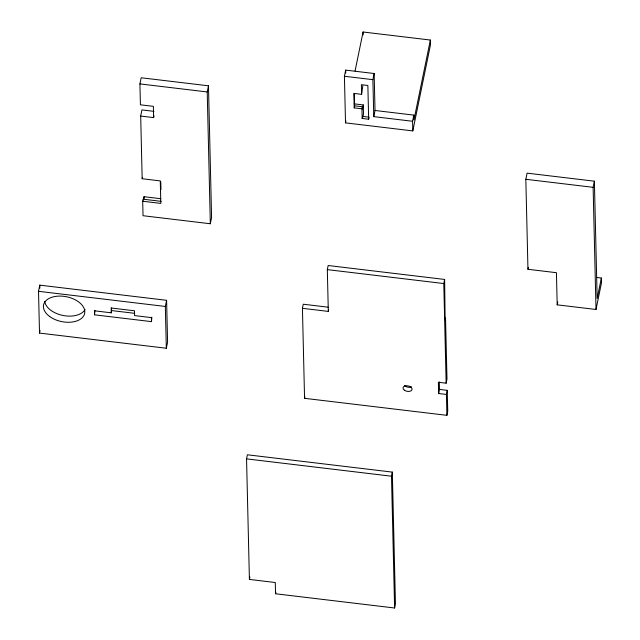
<?xml version="1.0" encoding="UTF-8"?>
<svg xmlns="http://www.w3.org/2000/svg" width="640" height="640" viewBox="0 0 640 640"><rect width="100%" height="100%" fill="white"/><g stroke="black" fill="none" stroke-linecap="round" stroke-linejoin="round"><path stroke-width="0.96" d="M38.52 291.304L39.784 285.152L166.6 300.312L167.592 342.096L166.328 348.248L39.512 333.088L38.52 291.304L165.336 306.456L166.328 348.248M39.512 333.088L40.048 330.456M153.96 111.352L141.944 109.912L140.688 116.056L153.624 117.608L153.36 106.352L140.416 104.808L139.92 83.912L141.184 77.768L208.472 85.808L211.592 217.608L210.328 223.752L143.04 215.712L142.696 201.24L143.12 199.192L161.232 201.36M151.864 317.176L151.504 321.632L94.568 314.824L94.928 310.368M94.568 314.824L94.472 310.808L111.296 312.816L111.648 307.88M153.624 117.608L153.984 115.848M142.696 201.24L160.816 203.408L160.28 180.904L142.168 178.744L142.448 177.376M143.328 199.984L144 196.704L160.76 198.704M210.328 223.752L207.216 91.952L208.472 85.808M165.336 306.456L166.6 300.312M246.552 458.88L247.4 454.784L392.328 472.104L395.448 603.904L394.608 608L275.552 593.768L275.288 582.52L249.408 579.424L246.552 458.88L391.488 476.208L394.608 608M344.416 76.264L345.68 70.112L374.144 73.52L375.024 110.48L373.76 116.632L412.584 121.272L412.808 130.912L345.52 122.872L344.416 76.264L372.888 79.664L373.76 116.632M439.304 381.912L439.488 389.416L447.248 390.344L447.744 411.24L446.904 415.336L304.56 398.32L302.432 308.32L303.272 304.216L328.192 307.2M249.408 579.424L249.912 576.968M355.064 70.976L363.072 32L430.36 40.04L430.472 44.864L412.808 130.912M345.52 122.872L345.92 120.912M368.936 117.856L368.656 119.224L362.192 118.456L361.96 108.808L354.2 107.88L354.616 105.832L354.32 93.296M362.824 85.784L361.616 94.344L353.856 93.416L354.2 107.88M302.432 308.32L328.312 311.408L327.32 269.624L328.16 265.52L444.624 279.44L445.12 320.064L445.536 318.016L446.984 379.096L446.144 383.192L438.376 382.264L438.64 393.512L446.408 394.44L446.904 415.336M361.96 108.808L362.384 106.76L354.616 105.832M354.216 103.848L363.28 104.936L362.432 109.032L362.384 106.76M304.56 398.32L304.896 396.68M362.192 118.456L362.608 116.4L369.08 117.176M362.816 117.192L363.488 113.912L363.28 104.936M372.888 79.664L374.144 73.52M328.312 311.408L328.648 309.768M275.552 593.768L275.888 592.136M412.584 121.272L413.84 115.12L375.024 110.48M430.36 40.04L413.96 119.944L413.84 115.12M391.488 476.208L392.328 472.104M446.144 383.192L443.784 283.544L444.624 279.44M438.64 393.512L439.488 389.416M446.408 394.44L447.248 390.344M601.36 278.024L601.48 282.848L596.008 309.48L557.192 304.84L556.432 272.696L527.96 269.296L525.832 179.288L527.096 173.144L594.384 181.184L597.16 298.512L601.36 278.024L596.512 277.44M527.96 269.296L528.36 267.344M557.192 304.84L557.776 301.984M596.008 309.48L593.12 187.328L594.384 181.184M139.92 83.912L207.216 91.952M525.832 179.288L593.12 187.328M327.32 269.624L443.784 283.544M111.976 310.608L134.648 313.32M368.656 119.224L367.864 85.472L361.392 84.704L361.616 94.344M363.072 32L363.136 34.896M345.68 70.112L345.752 73.096M160.776 181.792L160.96 189.616M151.504 321.632L151.408 317.616L134.584 315.6L134.472 310.784L111.176 308L111.296 312.816M144 196.704L144.048 198.68M140.688 116.056L142.168 178.744M39.784 285.152L39.856 288.136M85.072 309.512A20.976 12.656 11.6 0 1 62.968 315.464A20.976 12.656 11.6 0 1 44.728 301.408M411.648 386.872A4.592 2.768 11.6 0 1 404.512 385.432M49.68 316.528A20.976 12.656 11.6 0 0 84.184 314.904A20.976 12.656 11.6 0 0 58.456 296.12A20.976 12.656 11.6 0 0 49.68 316.528M404.4 390.2A4.592 2.768 11.6 0 0 411.952 389.848A4.592 2.768 11.6 0 0 406.32 385.736A4.592 2.768 11.6 0 0 404.4 390.2"/></g></svg>
